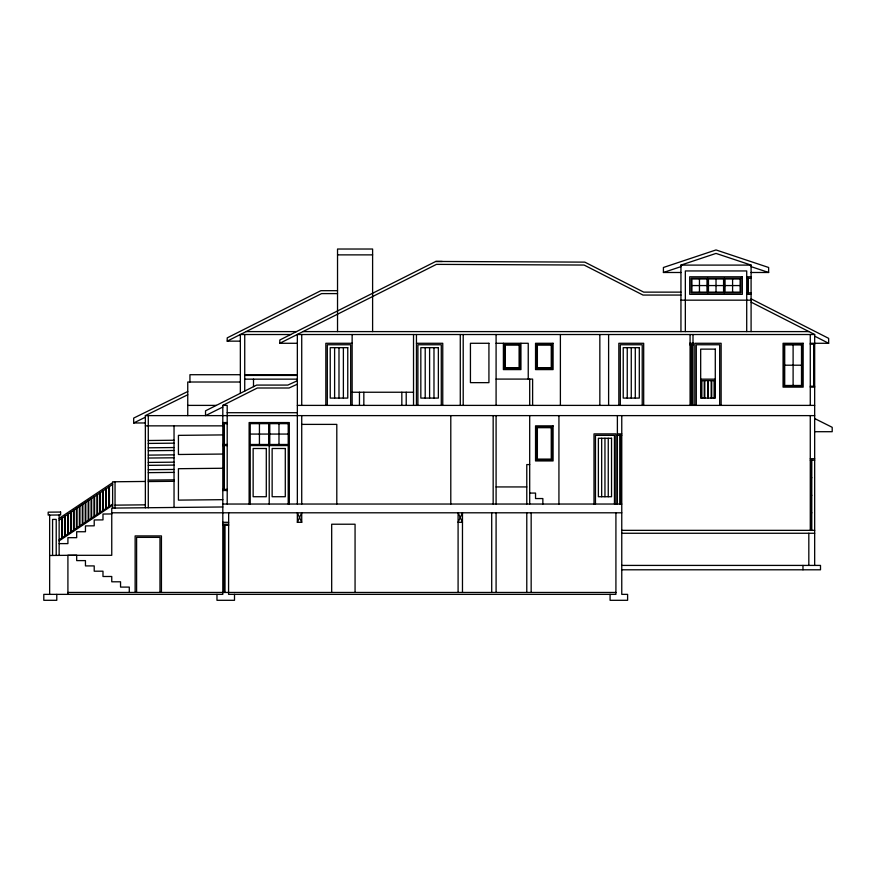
<?xml version="1.0" encoding="UTF-8"?>
<svg xmlns="http://www.w3.org/2000/svg" width="876" height="876" viewBox="0 0 876 876"><rect width="100%" height="100%" fill="white"/><g stroke="black" fill="none" stroke-linecap="round" stroke-linejoin="round"><path stroke-width="1.31" d="M297.347 522.304L301.727 512.799L301.727 522.304L297.347 522.304L297.347 512.799L301.727 522.304M59.141 518.362L112.632 482.654M59.141 520.125L112.632 484.417M59.141 539.78L112.632 504.072M59.141 540.875L112.632 505.167M337.534 290.679L320.879 290.679L227.202 337.873L227.202 341.147L321.569 293.602L337.534 293.602M442.249 261.453L435.755 261.453L279.805 340.008L279.805 343.282L297.347 343.282M279.805 343.282L436.434 264.377L584.095 265.045L643.006 295.059L680.948 295.059M56.787 594.366L56.787 600.301L43.8 600.301L43.8 594.366L222.811 594.366L222.811 405.391L257.325 388.002L289.025 388.002L297.347 384.181M222.811 407.033L205.531 415.618L205.531 410.833L256.635 385.079L287.821 385.079L297.347 380.742M187.749 391.506L133.678 418.082L133.678 422.966L145.361 422.966M145.361 507.762L145.361 415.618L187.749 394.769M133.678 422.966L145.361 417.217M680.948 331.599L680.948 265.099L716.02 253.416L751.093 265.099L751.093 331.599M751.093 272.491L768.635 272.491L768.635 267.487L716.02 249.945L663.417 267.487L663.417 272.491L680.948 266.643M222.811 434.912L178.43 435.361L178.43 454.491L222.811 454.053M148.285 440.508L174.039 440.245M148.285 443.431L174.039 443.168M148.285 447.811L174.039 447.548M148.285 450.735L174.039 450.472M148.285 455.115L174.039 454.863M148.285 458.038L174.039 457.787M148.285 462.429L174.039 462.167M148.285 465.353L174.039 465.09M222.811 468.255L178.43 468.704L178.43 500.119L222.811 499.67M148.285 469.733L174.039 469.47M148.285 472.657L174.039 472.394M148.285 480.103L174.039 479.84M145.361 481.45L112.632 481.789L112.632 508.091M148.285 481.559L174.039 481.307M115.041 505.145L145.361 504.839M222.811 506.974L111.756 508.102L111.756 555.307L67.912 555.307L67.912 594.366M111.756 513.949L102.985 514.037L102.985 519.884L94.214 519.972L94.214 525.819L85.454 525.907L85.454 531.743L76.683 531.743L76.683 537.678L67.912 537.678L67.912 543.613L59.141 543.613M49.647 555.494L76.683 555.22L76.683 560.607L85.454 560.607L85.454 565.907L94.214 565.907L94.214 571.196L102.985 571.196L102.985 576.496L111.756 576.496L111.756 581.795L120.549 581.795L120.549 587.095L129.287 587.095L129.287 592.45M337.534 254.872L372.607 254.872M680.948 265.099L751.093 265.099M663.417 272.491L680.948 272.491M746.713 276.794L751.093 276.794M746.713 278.261L751.093 278.261M691.909 285.565L707.009 285.565M708.465 285.565L723.576 285.565M725.043 285.565L740.132 285.565M680.948 292.135L643.707 292.135L584.807 262.132L435.755 261.453M746.713 292.869L751.093 292.869M746.713 294.336L751.093 294.336M680.948 300.172L751.093 300.172M246.156 331.599L296.515 331.599M303.008 331.599L808.931 331.599M290.712 334.522L240.352 334.522L240.352 393.291M297.216 334.522L814.669 334.522L814.669 565.414M227.202 341.147L240.352 341.147M352.141 343.282L325.839 343.282L325.839 405.391M416.45 343.282L442.752 343.282L442.752 405.391M496.09 343.282L528.239 343.282L528.239 379.089M810.278 343.282L828.652 343.282L828.652 338.366L751.093 298.847M810.278 344.202L814.669 344.202M784.71 365.204L801.507 365.204M240.352 374.709L189.939 374.709L189.939 382.013M244.732 374.709L297.347 374.709M244.732 375.432L297.347 375.432M496.09 379.089L532.619 379.089L532.619 405.391M244.732 379.155L297.347 379.155M700.68 379.155L715.287 379.155M700.68 380.611L715.287 380.611M240.352 382.013L187.749 382.013L187.749 415.618M810.278 386.217L814.669 386.217M810.278 387.126L814.669 387.126M352.141 392.24L413.527 392.24M187.749 405.391L216.317 405.391M222.811 405.391L227.202 405.391L227.202 504.039M297.347 405.391L814.669 405.391M227.202 412.705L297.347 412.705M145.361 415.618L814.669 415.618M222.811 422.56L227.202 422.56M222.811 423.655L227.202 423.655M301.727 424.389L336.8 424.389L336.8 504.039M145.361 425.856L222.811 425.856M814.669 431.704L832.2 431.704L832.2 427.313L814.669 418.542M617.383 433.894L621.763 433.894M250.218 434.069L268.669 434.069M269.764 434.069L288.215 434.069M617.383 435.35L621.763 435.35M222.811 444.482L227.202 444.482M222.811 445.566L227.202 445.566M810.278 458.728L814.669 458.728M810.278 460.196L814.669 460.196M529.695 464.576L526.783 464.576L526.783 504.039M811.056 477.727L811.789 477.727M496.09 486.936L526.783 486.936M222.811 489.399L227.202 489.399M222.811 490.494L227.202 490.494M529.695 493.079L535.543 493.079L535.543 498.553L542.857 498.553L542.857 504.039M811.056 495.269L811.789 495.269M222.811 504.039L621.763 504.039M111.756 512.799L621.763 512.799M811.056 512.799L811.789 512.799M222.811 522.304L228.658 522.304M222.811 524.22L228.658 524.22M222.811 525.315L228.658 525.315M621.763 530.341L814.669 530.341M621.763 533.265L814.669 533.265M621.763 565.414L820.505 565.414L820.505 569.794L621.763 569.794M67.912 592.45L615.916 592.45M751.093 266.643L768.635 272.491M751.093 302.132L814.669 334.522M814.669 336.154L828.652 343.282M813.892 344.202L813.892 386.217M813.705 344.202L813.705 386.217M811.789 460.196L811.789 530.341M811.056 460.196L811.056 530.341M810.278 334.522L810.278 405.391M810.278 415.618L810.278 530.341M808.822 533.265L808.822 565.414M802.974 565.414L802.974 569.794M793.108 344.936L793.108 385.484M748.356 278.261L748.356 292.869M748.17 278.261L748.17 292.869M746.713 331.599L746.713 270.947L685.339 270.947L685.339 331.599M732.588 278.984L732.588 292.135M724.31 278.261L724.31 292.869M721.134 405.391L721.134 343.282L694.832 343.282L694.832 405.391M719.678 405.391L719.678 344.75L696.3 344.75L696.3 405.391M716.02 278.984L716.02 292.135M714.652 380.611L714.652 398.087M714.104 380.611L714.104 398.087M711.728 380.611L711.728 398.087M711.181 380.611L711.181 398.087M708.257 380.611L708.257 398.087M707.731 278.261L707.731 292.869M707.709 380.611L707.709 398.087M704.786 380.611L704.786 398.087M704.238 380.611L704.238 398.087M701.862 380.611L701.862 398.087M701.315 380.611L701.315 398.087M699.453 278.984L699.453 292.135M693.004 334.522L693.004 343.282M693.004 344.75L693.004 405.391M692.226 344.75L692.226 405.391M691.131 344.75L691.131 405.391M690.08 334.522L690.08 343.282M690.08 344.75L690.08 405.391M643.685 405.391L643.685 343.282L618.839 343.282L618.839 405.391M642.228 405.391L642.228 344.75L620.307 344.75L620.307 405.391M635.286 347.673L635.286 398.087M631.268 347.673L631.268 398.087M627.249 347.673L627.249 398.087M621.763 415.618L621.763 594.366L627.61 594.366L627.61 600.301L610.079 600.301L610.079 594.366M620.668 435.35L620.668 504.039M619.759 435.35L619.759 504.039M617.383 415.618L617.383 504.039M615.916 504.039L615.916 433.894L594.005 433.894L594.005 504.039M615.916 512.799L615.916 594.366L228.57 594.366L228.658 512.799M614.459 504.039L614.459 435.35L595.461 435.35L595.461 504.039M608.612 334.522L608.612 405.391M608.251 438.274L608.251 496.725M604.955 438.274L604.955 496.725M601.67 438.274L601.67 496.725M599.841 334.522L599.841 405.391M560.388 334.522L560.388 405.391M558.932 415.618L558.932 504.039M531.163 512.799L531.163 592.45M529.695 379.089L529.695 405.391M529.695 415.618L529.695 504.039M526.783 512.799L526.783 592.45M520.935 343.282L520.935 369.595L503.393 369.595L503.393 343.282M496.09 334.522L496.09 405.391M496.09 415.618L496.09 504.039M496.09 512.799L496.09 592.45M493.166 415.618L493.166 504.039M491.71 512.799L491.71 592.45M463.207 334.522L463.207 405.391M462.473 592.45L462.473 512.799L458.093 522.304L462.473 522.304L458.093 512.799L458.093 592.45M460.283 334.522L460.283 405.391M450.79 415.618L450.79 504.039M441.285 405.391L441.285 344.75L417.907 344.75L417.907 405.391M433.981 347.673L433.981 398.087M429.601 347.673L429.601 398.087M425.21 347.673L425.21 398.087M416.45 334.522L416.45 405.391M413.527 334.522L413.527 405.391M406.212 392.24L406.212 405.391M401.832 392.24L401.832 405.391M372.607 331.599L372.607 249.025L337.534 249.025L337.534 331.599M363.836 392.24L363.836 405.391M359.456 392.24L359.456 405.391M355.065 592.45L355.065 524.22L331.686 524.22L331.686 592.45M352.141 334.522L352.141 405.391M350.685 405.391L350.685 344.75L327.306 344.75L327.306 405.391M343.381 347.673L343.381 398.087M338.99 347.673L338.99 398.087M334.61 347.673L334.61 398.087M301.727 334.522L301.727 405.391M301.727 415.618L301.727 504.039M297.347 334.457L297.347 504.039M289.31 504.039L289.31 422.56L249.123 422.56L249.123 504.039M288.215 504.039L288.215 445.577L250.218 445.577L250.218 504.039M278.984 423.655L278.984 444.482M269.217 445.577L269.217 504.039M259.438 423.655L259.438 444.482M253.503 379.155L253.503 386.655M244.732 334.522L244.732 391.079M234.505 594.366L234.505 600.301L216.974 600.301L216.974 594.366M225.012 525.315L225.012 592.45M224.136 423.655L224.136 444.482M224.136 445.566L224.136 489.399M223.862 423.655L223.862 444.482M223.862 445.566L223.862 489.399M223.917 525.315L223.917 592.45M174.039 425.856L174.039 507.467M161.436 592.45L161.436 535.915L135.134 535.915L135.134 592.45M159.98 592.45L159.98 537.371L136.601 537.371L136.601 592.45M148.285 415.618L148.285 507.73M115.041 481.778L115.041 508.069M109.423 486.552L109.423 506.208M108.876 486.925L108.876 506.58M106.314 488.633L106.314 508.288M105.766 488.994L105.766 508.649M103.346 490.615L103.346 510.27M102.788 490.976L102.788 510.642M100.412 492.564L100.412 512.23M99.864 492.936L99.864 512.591M97.532 494.491L97.532 514.157M96.984 494.863L96.984 514.519M94.575 496.462L94.575 516.117M94.028 496.834L94.028 516.49M91.641 498.422L91.641 518.088M91.093 498.794L91.093 518.45M88.739 500.36L88.739 520.015M88.191 500.722L88.191 520.388M85.793 502.331L85.793 521.986M85.246 502.693L85.246 522.348M82.87 504.28L82.87 523.936M82.322 504.653L82.322 524.308M79.924 506.251L79.924 525.907M79.377 506.613L79.377 526.279M76.989 508.2L76.989 527.867M76.442 508.573L76.442 528.228M74.088 510.139L74.088 529.805M73.54 510.511L73.54 530.166M71.142 512.11L71.142 531.765M70.595 512.482L70.595 532.137M68.24 514.048L68.24 533.703M67.693 514.42L67.693 534.075M65.273 516.03L65.273 535.685M64.725 516.391L64.725 536.057M62.393 517.946L62.393 537.612M61.846 518.318L61.846 537.973M59.141 514.979L59.141 555.395M56.217 555.428L56.217 519.391L52.571 519.424L52.571 555.461M49.647 515.077L49.647 594.366M60.608 512.044L48.18 512.164L48.18 515.088L60.608 514.968L60.608 512.044M742.322 276.794L689.719 276.794L689.719 294.336L742.322 294.336L742.322 276.794M740.866 278.261L691.175 278.261L691.175 292.869L740.866 292.869L740.866 278.261M707.009 278.984L691.909 278.984L691.909 292.135L707.009 292.135L707.009 278.984M723.576 278.984L708.465 278.984L708.465 292.135L723.576 292.135L723.576 278.984M740.132 278.984L725.043 278.984L725.043 292.135L740.132 292.135L740.132 278.984M488.928 343.282L470.434 343.282L470.434 382.648L488.928 382.648L488.928 343.282M553.085 343.282L535.543 343.282L535.543 369.595L553.085 369.595L553.085 343.282M693.376 343.282L689.719 343.282L689.719 344.75L693.376 344.75L693.376 343.282M803.161 343.282L783.067 343.282L783.067 387.126L803.161 387.126L803.161 343.282M802.241 344.202L783.976 344.202L783.976 386.217L802.241 386.217L802.241 344.202M519.84 344.377L504.488 344.377L504.488 368.489L519.84 368.489L519.84 344.377M551.99 344.377L536.638 344.377L536.638 368.489L551.99 368.489L551.99 344.377M801.507 344.936L784.71 344.936L784.71 385.484L801.507 385.484L801.507 344.936M519.107 345.111L505.222 345.111L505.222 367.767L519.107 367.767L519.107 345.111M551.256 345.111L537.371 345.111L537.371 367.767L551.256 367.767L551.256 345.111M347.761 347.673L330.23 347.673L330.23 398.087L347.761 398.087L347.761 347.673M438.361 347.673L420.83 347.673L420.83 398.087L438.361 398.087L438.361 347.673M639.305 347.673L623.23 347.673L623.23 398.087L639.305 398.087L639.305 347.673M715.287 349.13L700.68 349.13L700.68 398.087L715.287 398.087L715.287 349.13M268.669 423.655L250.218 423.655L250.218 444.482L268.669 444.482L268.669 423.655M288.215 423.655L269.764 423.655L269.764 444.482L288.215 444.482L288.215 423.655M553.085 425.856L535.543 425.856L535.543 460.929L553.085 460.929L553.085 425.856M551.99 426.951L536.638 426.951L536.638 459.834L551.99 459.834L551.99 426.951M551.256 427.685L537.371 427.685L537.371 459.101L551.256 459.101L551.256 427.685M611.536 438.274L598.385 438.274L598.385 496.725L611.536 496.725L611.536 438.274M266.293 448.501L253.142 448.501L253.142 496.725L266.293 496.725L266.293 448.501M285.291 448.501L272.14 448.501L272.14 496.725L285.291 496.725L285.291 448.501"/></g></svg>
